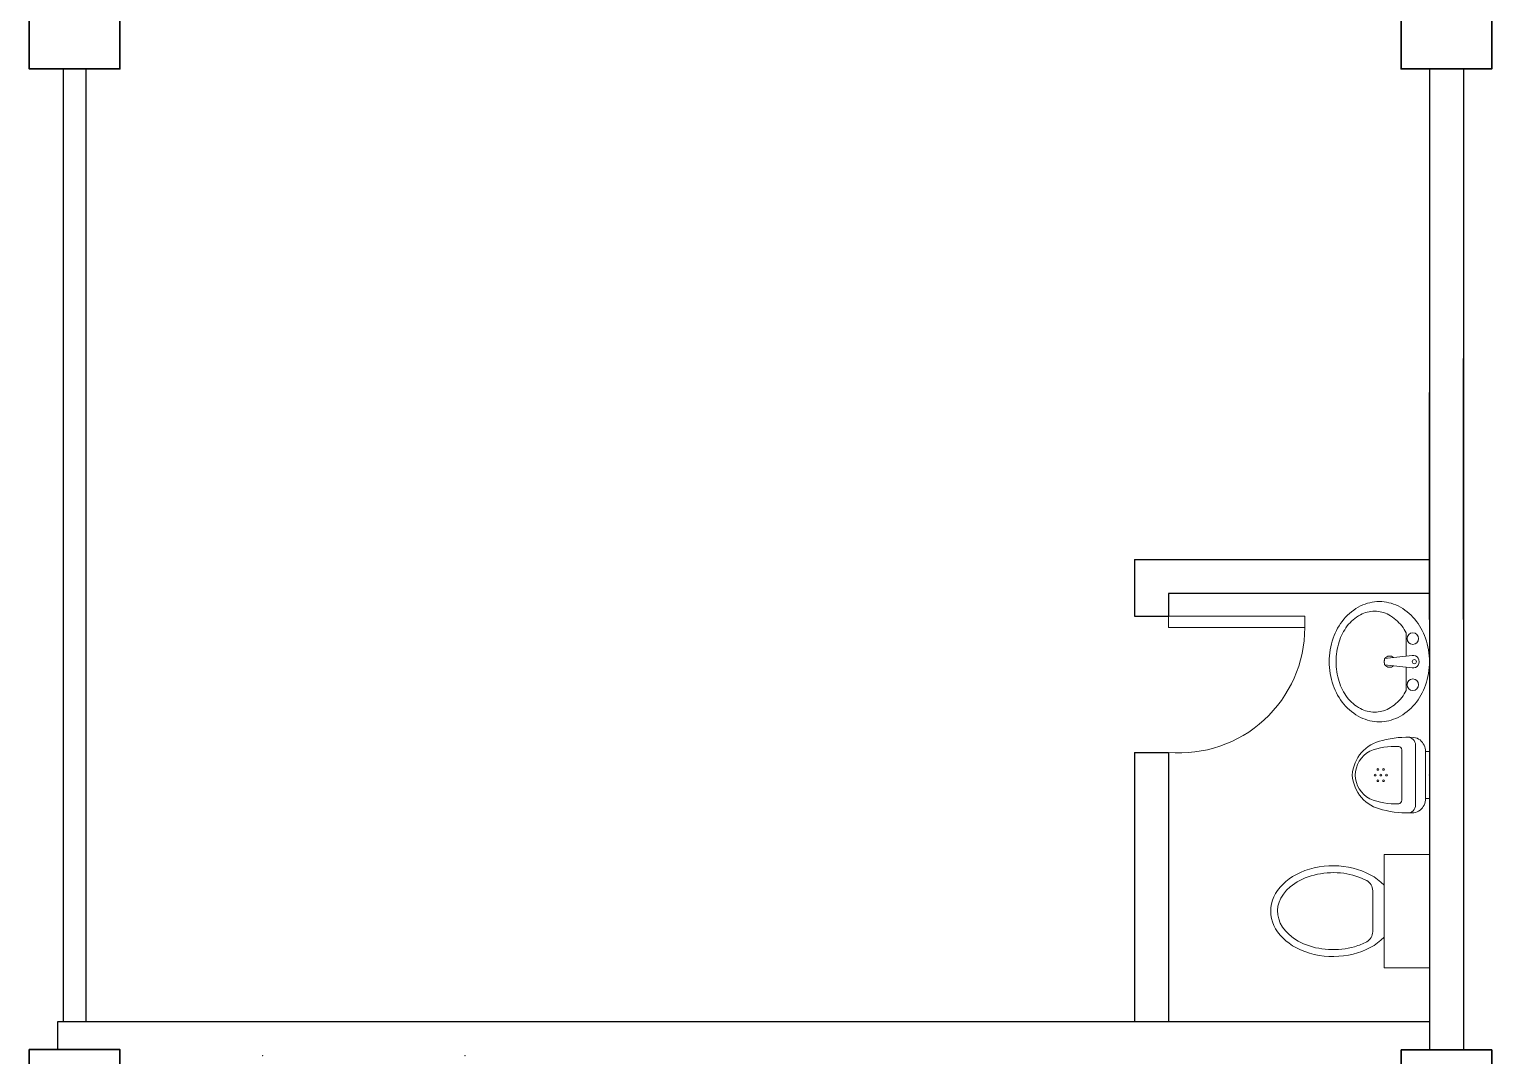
# Model space of a CAD drawing. Header units: millimetres. Extents: x 3 to 434, y 1 to 233.
# Drawn here: x 402.62 to 409.07, y 115.61 to 120.14 of the extents above; entities that cross this region are included whole.
import ezdxf

# ---------------------------------------------------------------- set-up
doc = ezdxf.new("R2010")
doc.units = ezdxf.units.MM
doc.header["$MEASUREMENT"] = 0

msp = doc.modelspace()

# ---------------------------------------------------------------- linework, layer by layer
at = {"color": 8, "linetype": 'ByBlock', "lineweight": 25}
for p, q in [((402.7681, 119.9643), (402.7681, 115.7635)), ((402.8681, 119.9643), (402.8681, 115.7635)), ((408.7931, 119.9643), (408.7931, 115.6393)), ((408.7931, 119.9643), (408.7931, 115.6393)), ((408.9431, 119.9643), (408.9431, 115.6393)), ((408.9431, 117.5372), (408.9431, 118.6872)), ((408.7931, 117.5372), (408.7931, 118.5372)), ((407.4932, 117.801), (408.7931, 117.8018)), ((407.4932, 117.801), (407.4932, 117.551)), ((407.6432, 117.651), (407.6432, 117.551)), ((407.4932, 117.551), (407.6432, 117.551)), ((407.4932, 116.951), (407.4932, 115.7635)), ((407.4932, 116.951), (407.6432, 116.951)), ((407.6432, 116.951), (407.6432, 115.7635)), ((402.7431, 115.7635), (402.7431, 115.6406)), ((407.1931, 115.7635), (402.7431, 115.7635)), ((408.7931, 115.7635), (407.1931, 115.7635))]:
    msp.add_line(p, q, dxfattribs=at)
at = {"color": 8, "linetype": 'ByBlock', "lineweight": 9}
for p, q in [((408.7931, 119.0872), (408.7931, 119.9643)), ((408.9431, 119.0872), (408.9431, 119.9643)), ((408.7931, 119.0872), (408.7931, 118.6872)), ((408.9431, 119.0872), (408.9431, 118.6872)), ((408.7931, 117.5372), (408.7931, 117.1372)), ((408.9431, 117.5372), (408.9431, 117.1372)), ((408.9431, 115.9872), (408.9431, 117.1372)), ((408.7931, 115.9872), (408.7931, 116.9872)), ((408.7931, 115.9872), (408.7931, 115.6393)), ((408.9431, 115.9872), (408.9431, 115.6393))]:
    msp.add_line(p, q, dxfattribs=at)
at = {"color": 8, "linetype": 'ByBlock', "lineweight": 25, "ltscale": 0.3}
msp.add_line((408.7932, 117.651), (407.6432, 117.651), dxfattribs=at)
at = {"color": 8, "lineweight": 9}
for p, q in [((408.5953, 117.3655), (408.7172, 117.3788)), ((408.5953, 117.3365), (408.7172, 117.3231)), ((408.7318, 116.719), (408.7318, 116.983)), ((408.5932, 116.501), (408.7932, 116.501)), ((408.5932, 116.001), (408.5932, 116.501)), ((408.7932, 116.501), (408.7932, 116.001)), ((408.5432, 116.1604), (408.5432, 116.3413)), ((408.7932, 116.001), (408.5932, 116.001))]:
    msp.add_line(p, q, dxfattribs=at)
at = {"color": 8, "linetype": 'ByBlock', "lineweight": 35}
for points in [[(402.6181, 120.3643), (403.0181, 120.3643), (403.0181, 119.9643), (402.6181, 119.9643)], [(408.6681, 120.3643), (409.0681, 120.3643), (409.0681, 119.9643), (408.6681, 119.9643)], [(402.6181, 115.6406), (403.0181, 115.6406), (403.0181, 115.2406), (402.6181, 115.2406)], [(408.6681, 115.6393), (409.0681, 115.6393), (409.0681, 115.2393), (408.6681, 115.2393)]]:
    msp.add_lwpolyline(points, close=True, dxfattribs=at)
at = {"color": 8, "lineweight": 9}
msp.add_lwpolyline([(408.5722, 117.616, 0.11576), (408.4897, 117.5966, 0.104047), (408.4159, 117.5383, 0.090875), (408.3686, 117.4544, 0.083344), (408.3512, 117.351, 0.083344), (408.3686, 117.2475, 0.090875), (408.4159, 117.1636, 0.104047), (408.4897, 117.1053, 0.11576), (408.5722, 117.086, 0.11576), (408.6547, 117.1053, 0.104047), (408.7285, 117.1636, 0.090875), (408.7758, 117.2475, 0.083344), (408.7932, 117.351, 0.083344), (408.7758, 117.4544, 0.090875), (408.7285, 117.5383, 0.104047), (408.6547, 117.5966, 0.11576)], format="xyb", close=True, dxfattribs=at)
at = {"color": 8, "lineweight": 13, "ltscale": 0.03}
msp.add_lwpolyline([(407.6432, 117.551), (407.6432, 117.501), (408.2432, 117.501), (408.2432, 117.551)], close=True, dxfattribs=at)
at = {"color": 8, "lineweight": 9}
for points in [[(408.5512, 117.5735, 0.124838), (408.4886, 117.5576, 0.105788), (408.431, 117.5083, 0.086697), (408.3947, 117.4385, 0.076776), (408.3812, 117.351, 0.076776), (408.3947, 117.2634, 0.086697), (408.431, 117.1936, 0.105788), (408.4886, 117.1443, 0.124838), (408.5512, 117.1285, 0.124838), (408.6138, 117.1443, 0.105788), (408.6714, 117.1936, 0.040067), (408.6912, 117.2243), (408.6912, 117.3266, 0.040067)], [(408.6912, 117.3753), (408.6912, 117.4776, 0.040067), (408.6714, 117.5083, 0.105788), (408.6138, 117.5576, 0.124838), (408.5512, 117.5735, 0.124838)], [(408.7757, 116.9544, 0.232594), (408.7518, 117.0058, 0.150533), (408.7245, 117.0167, 0.085973), (408.5861, 117.0036, 0.343308), (408.4532, 116.851)], [(408.6718, 116.851), (408.6718, 116.9622, 0.398633), (408.6576, 116.9772, 0.107696), (408.5301, 116.9561, 0.267529), (408.4658, 116.851)], [(408.7757, 116.7475, -0.232594), (408.7518, 116.6961, -0.150533), (408.7245, 116.6852, -0.085973), (408.5861, 116.6984, -0.343308), (408.4532, 116.851)], [(408.6718, 116.851), (408.6718, 116.7397, -0.398633), (408.6576, 116.7247, -0.107696), (408.5301, 116.7458, -0.267529), (408.4658, 116.851)]]:
    msp.add_lwpolyline(points, format="xyb", dxfattribs=at)
for points in [[(408.7757, 116.851), (408.7757, 116.9544)], [(408.7757, 116.9544), (408.7932, 116.9544), (408.7932, 116.851)], [(408.7757, 116.851), (408.7757, 116.7475)], [(408.7757, 116.7475), (408.7932, 116.7475), (408.7932, 116.851)]]:
    msp.add_lwpolyline(points, dxfattribs=at)
for centre, radius in [((408.7202, 117.4526), 0.0255), ((408.7267, 117.351), 0.0095), ((408.7202, 117.2494), 0.0255), ((408.5662, 116.876), 0.004), ((408.5912, 116.876), 0.004), ((408.5537, 116.851), 0.004), ((408.5662, 116.826), 0.004), ((408.5787, 116.851), 0.004), ((408.5912, 116.826), 0.004), ((408.6037, 116.851), 0.004)]:
    msp.add_circle(centre, radius, dxfattribs=at)
at = {"color": 8, "lineweight": 13, "ltscale": 0.03}
msp.add_arc((407.6911, 117.501), 0.5521, 265.02089, 0, dxfattribs=at)
at = {"color": 8, "lineweight": 9}
for centre, radius, start, end in [((408.6182, 117.351), 0.025, 161.37929, 198.62071), ((408.689, 117.351), 0.0948, 171.20259, 188.79741), ((408.6182, 117.351), 0.025, 48.79782, 143.69319), ((408.6182, 117.351), 0.025, 216.30681, 311.20218), ((408.7202, 117.351), 0.028, 263.75449, 96.24551), ((408.6968, 116.983), 0.035, 0, 92.67766), ((408.6968, 116.719), 0.035, 267.32234, 0), ((408.4932, 116.3413), 0.05, 0, 61.99164), ((408.4932, 116.1604), 0.05, 298.15006, 0)]:
    msp.add_arc(centre, radius, start, end, dxfattribs=at)
at = {"color": 8, "lineweight": 9, "extrusion": (0, 0, -1)}
msp.add_ellipse((408.3682, 116.251), major_axis=(0.275, 0), ratio=0.727273, start_param=0.612555, end_param=5.670631, dxfattribs=at)
at = {"color": 8, "lineweight": 9}
msp.add_open_spline([(408.5168, 116.1163), (408.5004, 116.1075), (408.4823, 116.1001), (408.3912, 116.0732), (408.3039, 116.0783), (408.1724, 116.1361), (408.131, 116.1862), (408.1176, 116.2843), (408.1435, 116.3364), (408.2547, 116.4105), (408.3384, 116.4283), (408.4522, 116.4127), (408.4871, 116.4012), (408.5167, 116.3855)], degree=3, knots=[0.937253, 0.937253, 0.937253, 0.937253, 1.185372, 1.185372, 2.113864, 2.113864, 3.042356, 3.042356, 3.970847, 3.970847, 4.899339, 4.899339, 5.346062, 5.346062, 5.346062, 5.346062], dxfattribs=at)
for p in [(408.7932, 116.851), (403.6475, 115.6135), (404.5403, 115.6135)]:
    msp.add_point(p, dxfattribs=at)

doc.saveas('drawing.dxf')
